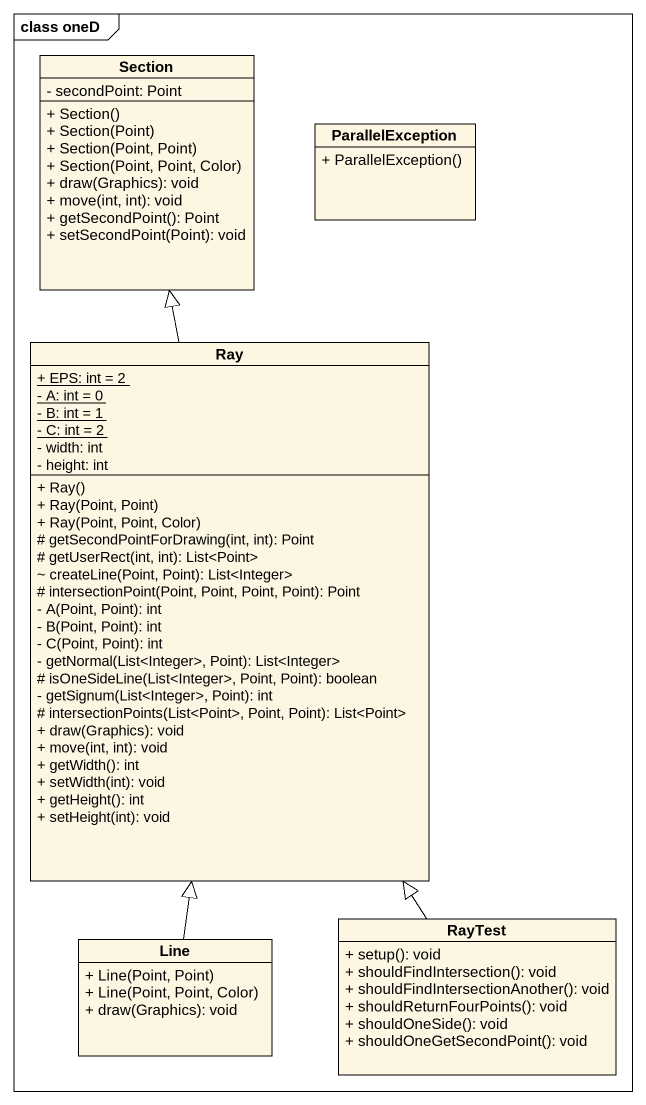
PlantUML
@startuml
mainframe class oneD
hide circle
hide empty members
skinparam classAttributeIconSize 0
class Section {
  - secondPoint: Point
  + Section()
  + Section(Point)
  + Section(Point, Point)
  + Section(Point, Point, Color)
  + draw(Graphics): void
  + move(int, int): void
  + getSecondPoint(): Point
  + setSecondPoint(Point): void
}
class ParallelException {
  + ParallelException()
}
class Ray {
  {static} + EPS: int = 2
  {static} - A: int = 0
  {static} - B: int = 1
  {static} - C: int = 2
  - width: int
  - height: int
  + Ray()
  + Ray(Point, Point)
  + Ray(Point, Point, Color)
  # getSecondPointForDrawing(int, int): Point
  # getUserRect(int, int): List<Point>
  ~ createLine(Point, Point): List<Integer>
  # intersectionPoint(Point, Point, Point, Point): Point
  - A(Point, Point): int
  - B(Point, Point): int
  - C(Point, Point): int
  - getNormal(List<Integer>, Point): List<Integer>
  # isOneSideLine(List<Integer>, Point, Point): boolean
  - getSignum(List<Integer>, Point): int
  # intersectionPoints(List<Point>, Point, Point): List<Point>
  + draw(Graphics): void
  + move(int, int): void
  + getWidth(): int
  + setWidth(int): void
  + getHeight(): int
  + setHeight(int): void
}
class Line {
  + Line(Point, Point)
  + Line(Point, Point, Color)
  + draw(Graphics): void
}
class RayTest {
  + setup(): void
  + shouldFindIntersection(): void
  + shouldFindIntersectionAnother(): void
  + shouldReturnFourPoints(): void
  + shouldOneSide(): void
  + shouldOneGetSecondPoint(): void
}
Ray -up-|> Section
Line -up-|> Ray
RayTest -up-|> Ray
@enduml
